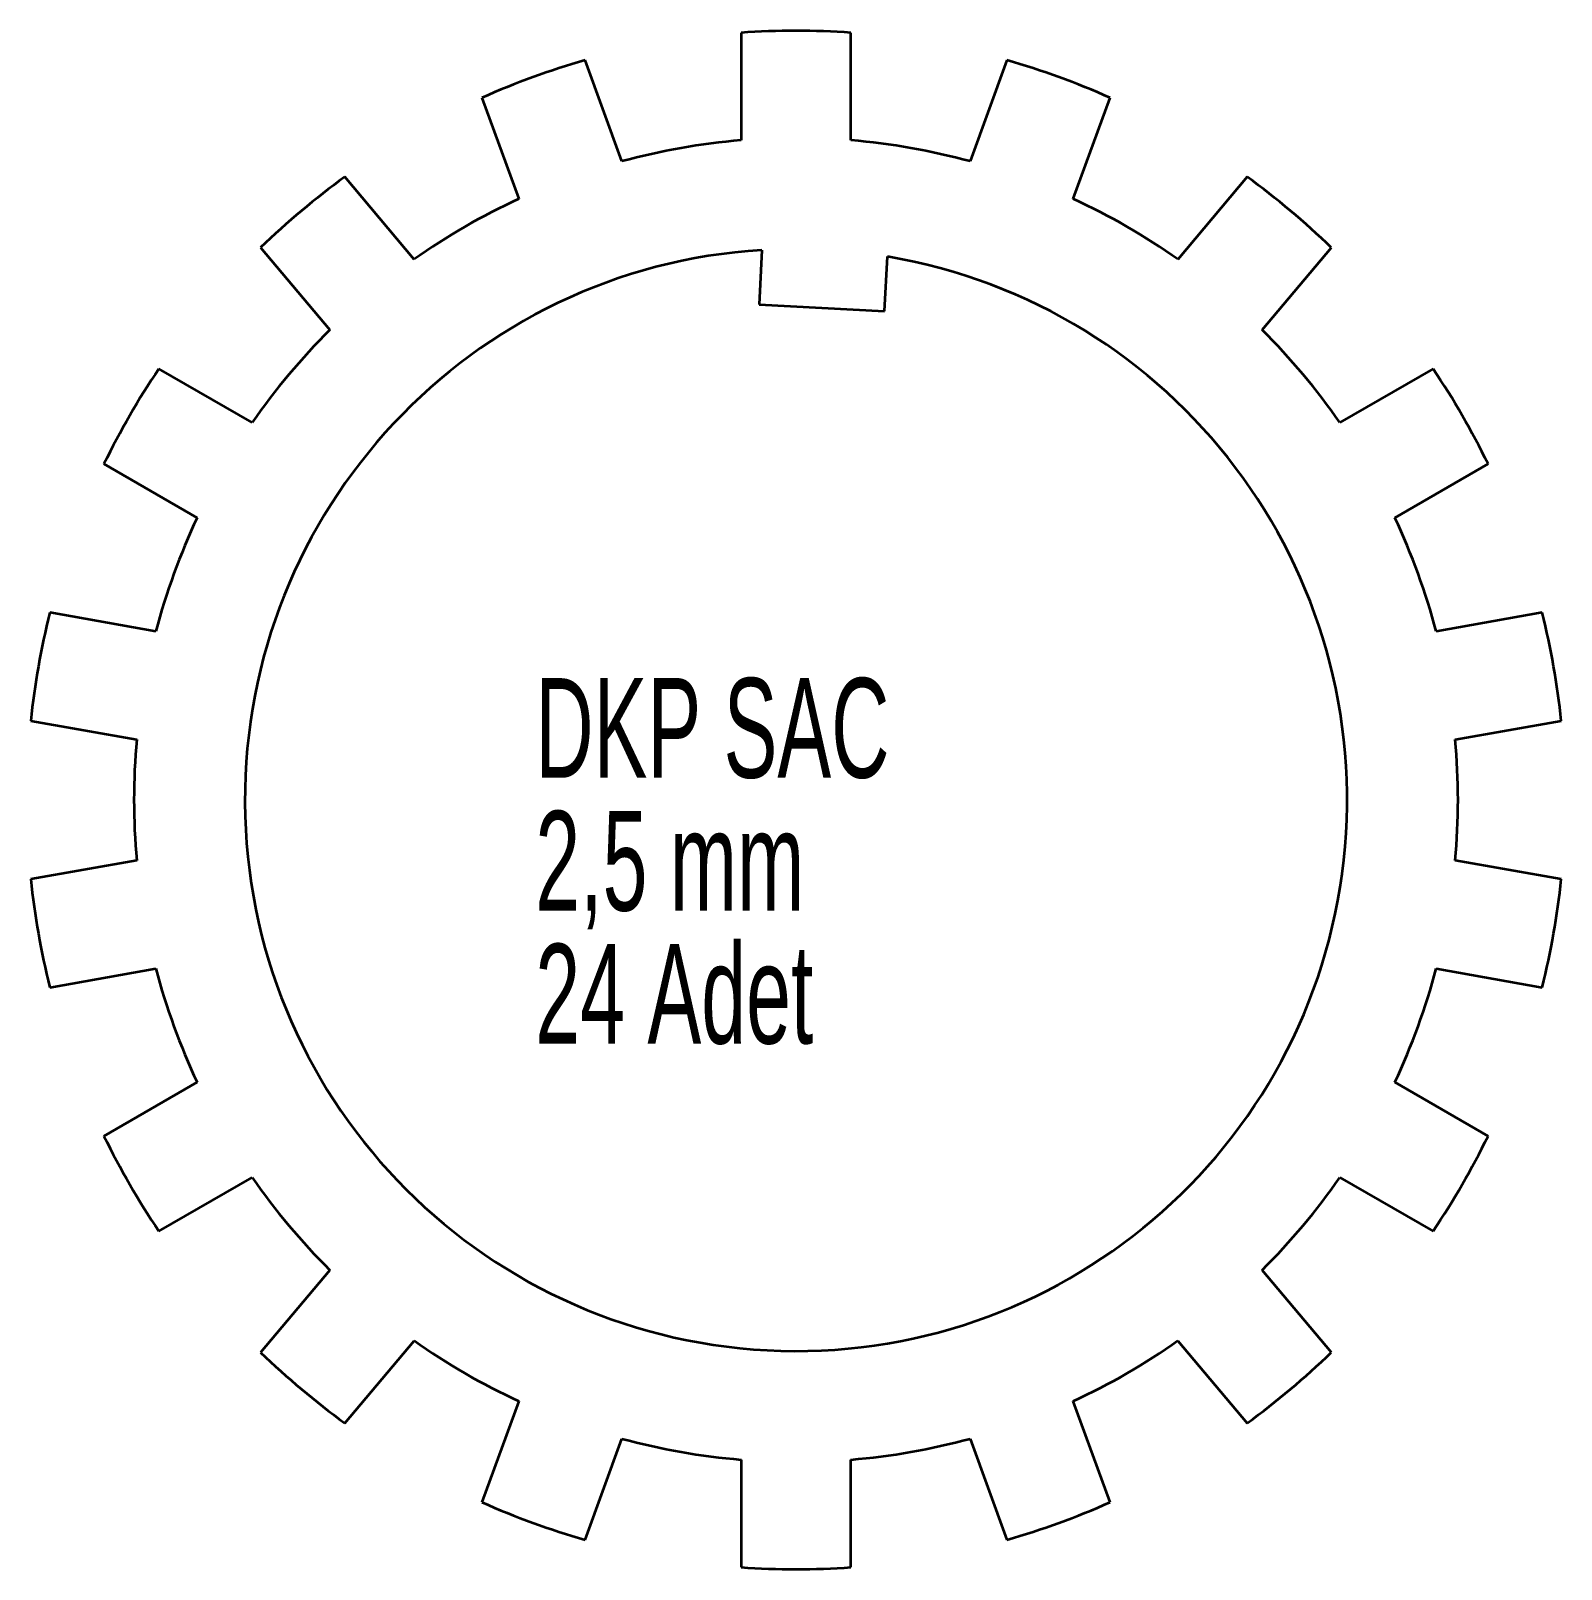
# Model space of a CAD drawing. Header units: millimetres. Extents: x 99.6 to 197.1, y 65.6 to 163.6.
import ezdxf

# ---------------------------------------------------------------- set-up
doc = ezdxf.new("R2010")
doc.units = ezdxf.units.MM
doc.styles.add('SLDTEXTSTYLE0', font='TXT', dxfattribs={"width": 0.605})

msp = doc.modelspace()

# ---------------------------------------------------------------- linework, layer by layer
at = {"color": 7, "linetype": 'Continuous', "lineweight": 35}
for p, q in [((144.887, 163.447), (144.887, 156.595)), ((151.887, 156.595), (151.887, 163.447)), ((137.304, 155.257), (134.96, 161.697)), ((161.815, 161.697), (159.471, 155.257)), ((128.382, 159.303), (130.726, 152.863)), ((166.049, 152.863), (168.392, 159.303)), ((124.057, 149.013), (119.652, 154.263)), ((177.122, 154.263), (172.717, 149.013)), ((114.29, 149.763), (118.695, 144.513)), ((146.218, 149.605), (146.036, 146.139)), ((154.025, 145.72), (154.207, 149.187)), ((178.08, 144.513), (182.485, 149.763)), ((146.036, 146.139), (154.025, 145.72)), ((113.745, 138.615), (107.811, 142.041)), ((188.964, 142.041), (183.029, 138.615)), ((104.311, 135.979), (110.245, 132.552)), ((186.529, 132.552), (192.464, 135.979)), ((107.612, 125.316), (100.863, 126.506)), ((195.912, 126.506), (189.163, 125.316)), ((99.647, 119.613), (106.396, 118.423)), ((190.379, 118.423), (197.127, 119.613)), ((106.396, 110.722), (99.647, 109.532)), ((197.127, 109.532), (190.379, 110.722)), ((100.863, 102.639), (107.612, 103.829)), ((189.163, 103.829), (195.912, 102.639)), ((110.245, 96.593), (104.311, 93.166)), ((192.464, 93.166), (186.529, 96.593)), ((107.811, 87.104), (113.745, 90.53)), ((183.029, 90.53), (188.964, 87.104)), ((118.695, 84.632), (114.29, 79.382)), ((182.485, 79.382), (178.08, 84.632)), ((119.652, 74.882), (124.057, 80.132)), ((172.717, 80.132), (177.122, 74.882)), ((130.726, 76.282), (128.382, 69.842)), ((168.392, 69.842), (166.049, 76.282)), ((134.96, 67.448), (137.304, 73.888)), ((159.471, 73.888), (161.815, 67.448)), ((144.887, 72.551), (144.887, 65.698)), ((151.887, 65.698), (151.887, 72.551))]:
    msp.add_line(p, q, dxfattribs=at)
for radius, start, end in [(49, 85.90396, 94.09604), (49, 105.90396, 114.09604), (49, 65.90396, 74.09604), (42.167, 94.76116, 105.23884), (42.167, 74.76116, 85.23884), (49, 125.90396, 134.09604), (49, 45.90396, 54.09604), (42.167, 114.76116, 125.23884), (42.167, 54.76116, 65.23884), (35.1, 93.54365, 80.45635), (42.167, 134.76116, 145.23884), (42.167, 34.76116, 45.23884), (49, 145.90396, 154.09604), (49, 25.90396, 34.09604), (42.167, 154.76116, 165.23884), (42.167, 14.76116, 25.23884), (49, 165.90396, 174.09604), (49, 5.90396, 14.09604), (42.167, 174.76116, 185.23884), (42.167, 354.76116, 5.23884), (49, 185.90396, 194.09604), (49, 345.90396, 354.09604), (42.167, 194.76116, 205.23884), (42.167, 334.76116, 345.23884), (49, 205.90396, 214.09604), (49, 325.90396, 334.09604), (42.167, 214.76116, 225.23884), (42.167, 314.76116, 325.23884), (49, 225.90396, 234.09604), (42.167, 234.76116, 245.23884), (42.167, 294.76116, 305.23884), (49, 305.90396, 314.09604), (42.167, 254.76116, 265.23884), (42.167, 274.76116, 285.23884), (49, 245.90396, 254.09604), (49, 285.90396, 294.09604), (49, 265.90396, 274.09604)]:
    msp.add_arc((148.387, 114.573), radius, start, end, dxfattribs=at)

# ---------------------------------------------------------------- texts
at = {"color": 7, "linetype": 'Continuous', "lineweight": 0, "char_height": 6.35, "attachment_point": 1, "style": 'SLDTEXTSTYLE0'}
for s, insert in [('DKP SAC', (131.785, 122.34)), ('2,5 mm', (131.785, 113.874)), ('24 Adet', (131.785, 105.407))]:
    msp.add_mtext(s, dxfattribs=dict(at, insert=insert))

doc.saveas('drawing.dxf')
